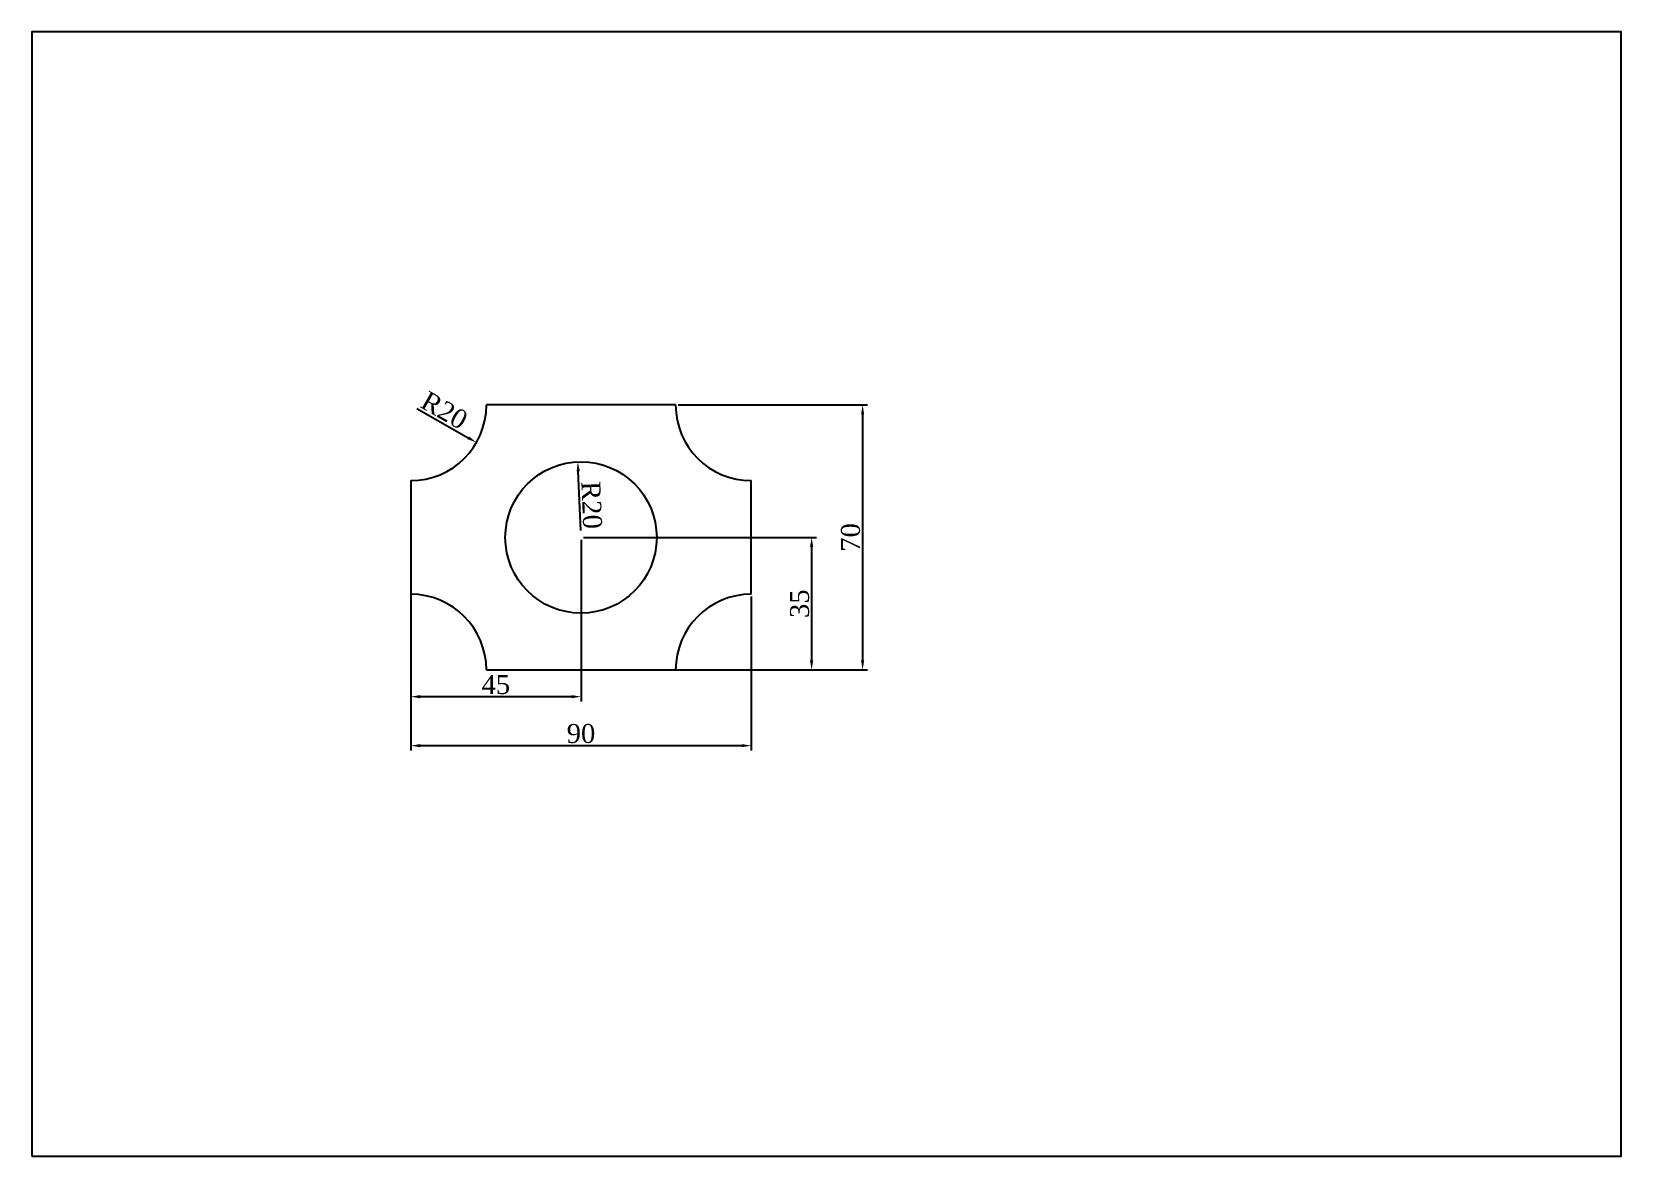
# Model space of a CAD drawing. Header units: millimetres. Extents: x 0 to 420, y 0 to 297.
import ezdxf

# ---------------------------------------------------------------- set-up
doc = ezdxf.new("R2010")
doc.units = ezdxf.units.MM
doc.styles.get("Standard").update_dxf_attribs({"font": 'times.ttf', "height": 5})
doc.dimstyles.new('ISO-25', dxfattribs={"dimtxt": 5, "dimasz": 2.5, "dimexe": 1.25, "dimexo": 0.625, "dimtad": 1, "dimdec": 0, "dimtxsty": 'Standard', "dimcen": 2.5, "dimadec": 0, "dimazin": 0, "dimtfac": 1, "dimtdec": 0, "dimtmove": 0, "dimatfit": 3, "dimfxl": 1, "dimarcsym": 0})

# ---------------------------------------------------------------- blocks, each defined once
blk = doc.blocks.new('*D2')
at = {"color": 0, "lineweight": -2, "transparency": 16777216}
blk.add_line((101.73, 197.53), (115.33, 189.76), dxfattribs=at)
at = {"color": 0, "transparency": 16777216}
blk.add_solid([(115.54, 190.12), (115.12, 189.4), (117.5, 188.52)], dxfattribs=at)
at = {"layer": 'Defpoints', "color": 0, "transparency": 16777216}
for p in [(100.13, 198.44), (117.5, 188.52)]:
    blk.add_point(p, dxfattribs=at)
at = {"color": 0, "transparency": 16777216, "insert": (109.01, 197.01), "char_height": 5, "attachment_point": 5, "rotation": 330.2731}
blk.add_mtext('R20', dxfattribs=at)
blk = doc.blocks.new('*D3')
at = {"color": 0, "lineweight": -2, "transparency": 16777216}
blk.add_line((145.06, 165.27), (144.39, 180.92), dxfattribs=at)
at = {"color": 0, "transparency": 16777216}
blk.add_solid([(144.81, 180.94), (143.97, 180.9), (144.28, 183.42)], dxfattribs=at)
at = {"layer": 'Defpoints', "color": 0, "transparency": 16777216}
for p in [(144.28, 183.42), (145.13, 163.44)]:
    blk.add_point(p, dxfattribs=at)
at = {"color": 0, "transparency": 16777216, "insert": (147.94, 171.98), "char_height": 5, "attachment_point": 5, "rotation": 272.4364}
blk.add_mtext('R20', dxfattribs=at)
blk = doc.blocks.new('*D4')
at = {"color": 0, "lineweight": -2, "transparency": 16777216}
for p, q in [((145.76, 163.44), (207.32, 163.44)), ((206.07, 160.94), (206.07, 130.94)), ((145.76, 128.44), (207.32, 128.44))]:
    blk.add_line(p, q, dxfattribs=at)
at = {"color": 0, "transparency": 16777216}
for points in [[(205.65, 160.94), (206.49, 160.94), (206.07, 163.44)], [(205.65, 130.94), (206.49, 130.94), (206.07, 128.44)]]:
    blk.add_solid(points, dxfattribs=at)
at = {"layer": 'Defpoints', "color": 0, "transparency": 16777216}
for p in [(145.13, 163.44), (145.13, 128.44), (206.07, 128.44)]:
    blk.add_point(p, dxfattribs=at)
at = {"color": 0, "transparency": 16777216, "insert": (202.9, 145.94), "char_height": 5, "attachment_point": 5, "rotation": 90}
blk.add_mtext('35', dxfattribs=at)
blk = doc.blocks.new('*D5')
at = {"color": 0, "lineweight": -2, "transparency": 16777216}
for p, q in [((100.13, 147.81), (100.13, 107.19)), ((190.13, 147.81), (190.13, 107.19)), ((102.63, 108.44), (187.63, 108.44))]:
    blk.add_line(p, q, dxfattribs=at)
at = {"color": 0, "transparency": 16777216}
for points in [[(102.63, 108.86), (102.63, 108.03), (100.13, 108.44)], [(187.63, 108.86), (187.63, 108.03), (190.13, 108.44)]]:
    blk.add_solid(points, dxfattribs=at)
at = {"layer": 'Defpoints', "color": 0, "transparency": 16777216}
for p in [(100.13, 148.44), (190.13, 148.44), (190.13, 108.44)]:
    blk.add_point(p, dxfattribs=at)
at = {"color": 0, "transparency": 16777216, "insert": (145.13, 111.62), "char_height": 5, "attachment_point": 5}
blk.add_mtext('90', dxfattribs=at)
blk = doc.blocks.new('*D6')
at = {"color": 0, "lineweight": -2, "transparency": 16777216}
for p, q in [((170.76, 198.44), (220.8, 198.44)), ((219.55, 195.94), (219.55, 130.94)), ((170.76, 128.44), (220.8, 128.44))]:
    blk.add_line(p, q, dxfattribs=at)
at = {"color": 0, "transparency": 16777216}
for points in [[(219.13, 195.94), (219.96, 195.94), (219.55, 198.44)], [(219.13, 130.94), (219.96, 130.94), (219.55, 128.44)]]:
    blk.add_solid(points, dxfattribs=at)
at = {"layer": 'Defpoints', "color": 0, "transparency": 16777216}
for p in [(170.13, 198.44), (170.13, 128.44), (219.55, 128.44)]:
    blk.add_point(p, dxfattribs=at)
at = {"color": 0, "transparency": 16777216, "insert": (216.37, 163.44), "char_height": 5, "attachment_point": 5, "rotation": 90}
blk.add_mtext('70', dxfattribs=at)
blk = doc.blocks.new('*D7')
at = {"color": 0, "lineweight": -2, "transparency": 16777216}
for p, q in [((100.13, 162.81), (100.13, 120.13)), ((145.13, 162.81), (145.13, 120.13)), ((142.63, 121.38), (102.63, 121.38))]:
    blk.add_line(p, q, dxfattribs=at)
at = {"color": 0, "transparency": 16777216}
for points in [[(102.63, 121.8), (102.63, 120.96), (100.13, 121.38)], [(142.63, 121.8), (142.63, 120.96), (145.13, 121.38)]]:
    blk.add_solid(points, dxfattribs=at)
at = {"layer": 'Defpoints', "color": 0, "transparency": 16777216}
for p in [(100.13, 163.44), (145.13, 163.44), (100.13, 121.38)]:
    blk.add_point(p, dxfattribs=at)
at = {"color": 0, "transparency": 16777216, "insert": (122.63, 124.55), "char_height": 5, "attachment_point": 5}
blk.add_mtext('45', dxfattribs=at)

msp = doc.modelspace()

# ---------------------------------------------------------------- linework, layer by layer
for p, q in [((170.13, 198.44), (120.13, 198.44)), ((100.13, 178.44), (100.13, 148.44)), ((190.13, 148.44), (190.13, 178.44)), ((120.13, 128.44), (170.13, 128.44))]:
    msp.add_line(p, q)
msp.add_lwpolyline([(0, 0), (420, 0), (420, 297), (0, 297)], close=True)
msp.add_circle((145.13, 163.44), 20)
for centre, start, end in [((100.13, 198.44), 270, 0), ((190.13, 198.44), 180, 270), ((100.13, 128.44), 0, 90), ((190.13, 128.44), 90, 180)]:
    msp.add_arc(centre, 20, start, end)

# ---------------------------------------------------------------- dimensions: what is measured, and where the dimension line sits
for center, mpoint, picture, middle in [((100.13, 198.44), (117.5, 188.52), '*D2', (107.44, 194.26)), ((145.13, 163.44), (144.28, 183.42), '*D3', (144.78, 171.85))]:
    dim = msp.add_radius_dim(center=center, mpoint=mpoint, dimstyle='ISO-25')
    dim.commit()
    dim.dimension.update_dxf_attribs({"geometry": picture, "text_midpoint": middle, "dimtype": 164})
for base, p1, p2, picture, middle in [((219.55, 128.44), (170.13, 198.44), (170.13, 128.44), '*D6', (216.37, 163.44)), ((206.07, 128.44), (145.13, 163.44), (145.13, 128.44), '*D4', (202.9, 145.94))]:
    dim = msp.add_linear_dim(base=base, p1=p1, p2=p2, angle=90, dimstyle='ISO-25')
    dim.commit()
    dim.dimension.update_dxf_attribs({"geometry": picture, "text_midpoint": middle})
for base, p1, p2, picture, middle in [((100.13, 121.38), (145.13, 163.44), (100.13, 163.44), '*D7', (122.63, 124.55)), ((190.13, 108.44), (100.13, 148.44), (190.13, 148.44), '*D5', (145.13, 111.62))]:
    dim = msp.add_linear_dim(base=base, p1=p1, p2=p2, dimstyle='ISO-25')
    dim.commit()
    dim.dimension.update_dxf_attribs({"geometry": picture, "text_midpoint": middle})

doc.saveas('drawing.dxf')
